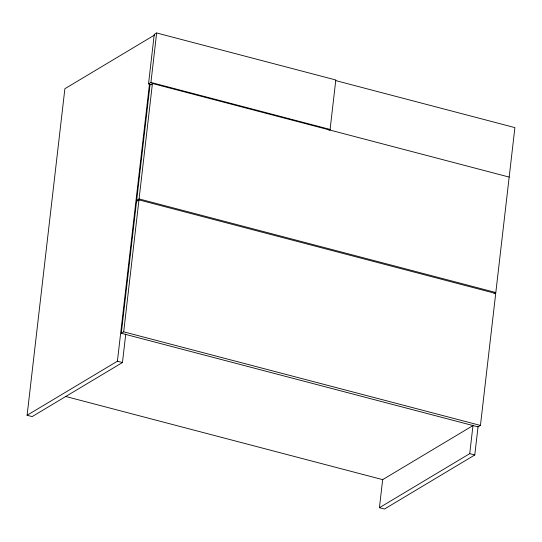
<?xml version="1.0" encoding="UTF-8"?>
<svg xmlns="http://www.w3.org/2000/svg" width="542" height="542" viewBox="0 0 542 542"><rect width="100%" height="100%" fill="white"/><g stroke="black" fill="none" stroke-linecap="round" stroke-linejoin="round"><path stroke-width="0.81" d="M125.764 333.994L122.458 362.537L32.154 416.595L27.1 415.267L64.884 88.719L154.47 35.094M151.794 84.748L148.522 83.888L154.246 34.41L156.652 32.967L335.81 79.979L330.017 130.08M27.1 415.267L117.411 361.209L149.558 83.346M121.293 333.269L136.557 201.333L138.969 199.89L495.706 293.486L480.442 425.429L478.03 426.872L121.293 333.269L123.698 331.833L480.442 425.429M138.305 200.804L136.665 200.377L150.026 84.931L152.431 83.488L509.175 177.085M148.522 83.888L150.927 82.445L156.652 32.967M123.698 331.833L138.969 199.89M136.665 200.377L139.077 198.934L152.431 83.488M478.085 426.432L474.778 454.975L384.474 509.033L379.42 507.705L382.727 479.162M379.42 507.705L469.731 453.647L473.031 425.104M494.013 293.615L495.815 292.531L514.9 127.607L335.742 80.602M328.886 130.175L330.085 129.45L150.927 82.445M472.976 425.578L382.672 479.636L65.704 396.473M139.077 198.934L495.815 292.531M117.411 361.209L122.458 362.537M469.731 453.647L474.778 454.975"/></g></svg>
